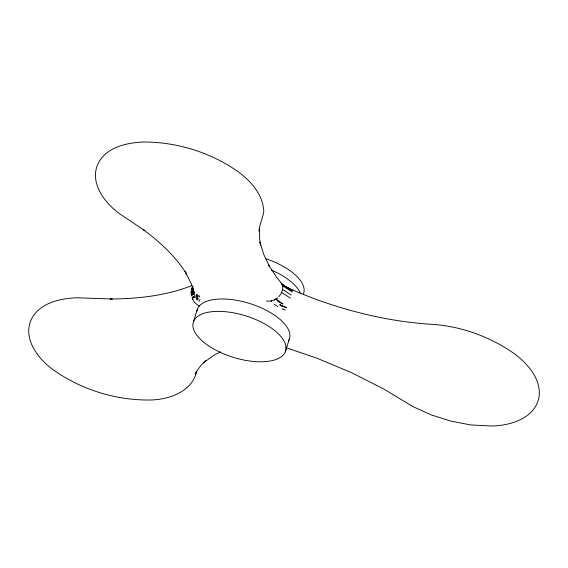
<?xml version="1.0" encoding="UTF-8"?>
<svg xmlns="http://www.w3.org/2000/svg" width="568" height="568" viewBox="0 0 568 568"><rect width="100%" height="100%" fill="white"/><g stroke="black" fill="none" stroke-linecap="round" stroke-linejoin="round"><path stroke-width="0.85" d="M191.288 294.203L193.297 288.934L193.454 294.323L191.437 295.779L191.118 292.321L192.552 286.655M192.957 294.685L193.539 290.269L191.288 283.702L185.019 271.341L186.467 273.783C175.427 256.182 159.849 241.961 143.328 229.6L144.918 230.722L119.699 213.831C104.356 202.79 88.338 181.611 98.796 162.199C107.529 146.856 127.033 142.767 143.335 142.014L145.266 142.021C178.047 142.327 210.685 152.607 237.616 171.337L239.234 172.459C251.638 182.037 262.956 194.909 263.8 211.289C262.906 218.027 259.455 224.204 259.1 231.084L259.555 227.931L259.64 239.27L260.57 245.142L259.995 242.096L263.644 254.244L269.63 266.733L268.529 264.873M193.66 321.197L197.536 308.814M285.257 351.961A48.358 21.655 17.4 0 0 223.969 311.584A48.358 21.655 17.4 0 0 209.145 346.196A48.358 21.655 17.4 0 0 285.257 351.961L289.14 339.586M192.772 286.386L191.657 289.062M191.451 290.291L192.971 286.215M191.253 291.512L192.793 287.387M191.118 292.321L192.722 288.04M191.203 293.265L193.141 288.132M191.345 294.82L193.39 289.46M191.437 295.779L193.539 290.269M193.589 297.533L194.157 296.056M198.857 301.445L199.964 299.485M276.318 299.464L275.92 298.953L282.821 303.972L278.54 301.757L276.318 299.464L277.312 297.838C274.365 300.387 270.311 301.622 266.449 301.012M278.71 296.723C281.614 293.713 283.602 289.361 282.331 285.157M198.424 298.612L197.139 300.039L197.11 294.558L198.31 296.503M193.411 296.546L192.012 297.462L195.165 297.604L194.299 291.554M192.595 299.144L193.141 298.91L192.304 298.306L192.595 299.144A12.162 9.67 66.3 0 0 199.78 306.031M220.377 351.926L213.809 355.305L203.443 362.817L205.651 360.659L201.498 364.841L198.033 369.306L195.271 374.042L196.706 371.188C192.169 392.218 167.986 400.021 148.873 400.028L146.942 400.028C114.154 399.716 81.515 389.442 54.592 370.712L52.966 369.59C37.63 358.543 21.612 337.371 32.064 317.952C40.804 302.609 60.307 298.519 76.609 297.774L112.216 299.009L110.377 299.016C137.839 298.775 165.764 295.829 191.501 285.725M285.818 347.573L317.356 358.373L351.443 372.622L383.293 388.732L412.787 406.525L431.155 414.874L450.956 421.165L470.844 424.949L491.391 425.986C510.476 425.83 535.908 418.119 539.16 396.144C540.899 378.742 527.892 364.123 515.034 354.169L513.408 353.047C489.722 336.682 461.599 326.43 432.866 324.385C417.295 323.476 401.803 321.509 386.46 318.712C353.949 312.62 322.148 302.808 291.817 289.623M281.941 308.793L285.171 309.958M279.903 304.718L286.435 307.551L284.547 307.132L279.903 304.718L282.658 306.713M286.492 287.309L291.988 289.85L282.694 285.015M282.537 289.467L291.249 295.055M281.593 292.484L290.298 298.072M281.65 284L292.129 290.759L281.65 284L282.481 284.497M281.991 284.582L292.115 291.107M282.41 285.647L292.009 291.881M274.33 304.256L277.773 306.677M280.968 282.836L282.615 284.824L276.502 277.077L268.593 264.965M274.344 299.719L274.777 300.273M271.142 300.834L271.653 301.494M198.892 295.403L199.837 297.171M196.812 294.309L196.855 299.691M271.369 270.063A48.358 21.655 17.4 0 1 300.564 293.635M196.869 311.15A48.358 21.655 17.4 0 1 251.035 303.93A48.358 21.655 17.4 0 1 288.374 341.027M266.122 258.83A48.358 21.655 17.4 0 1 303.362 294.196"/></g></svg>
